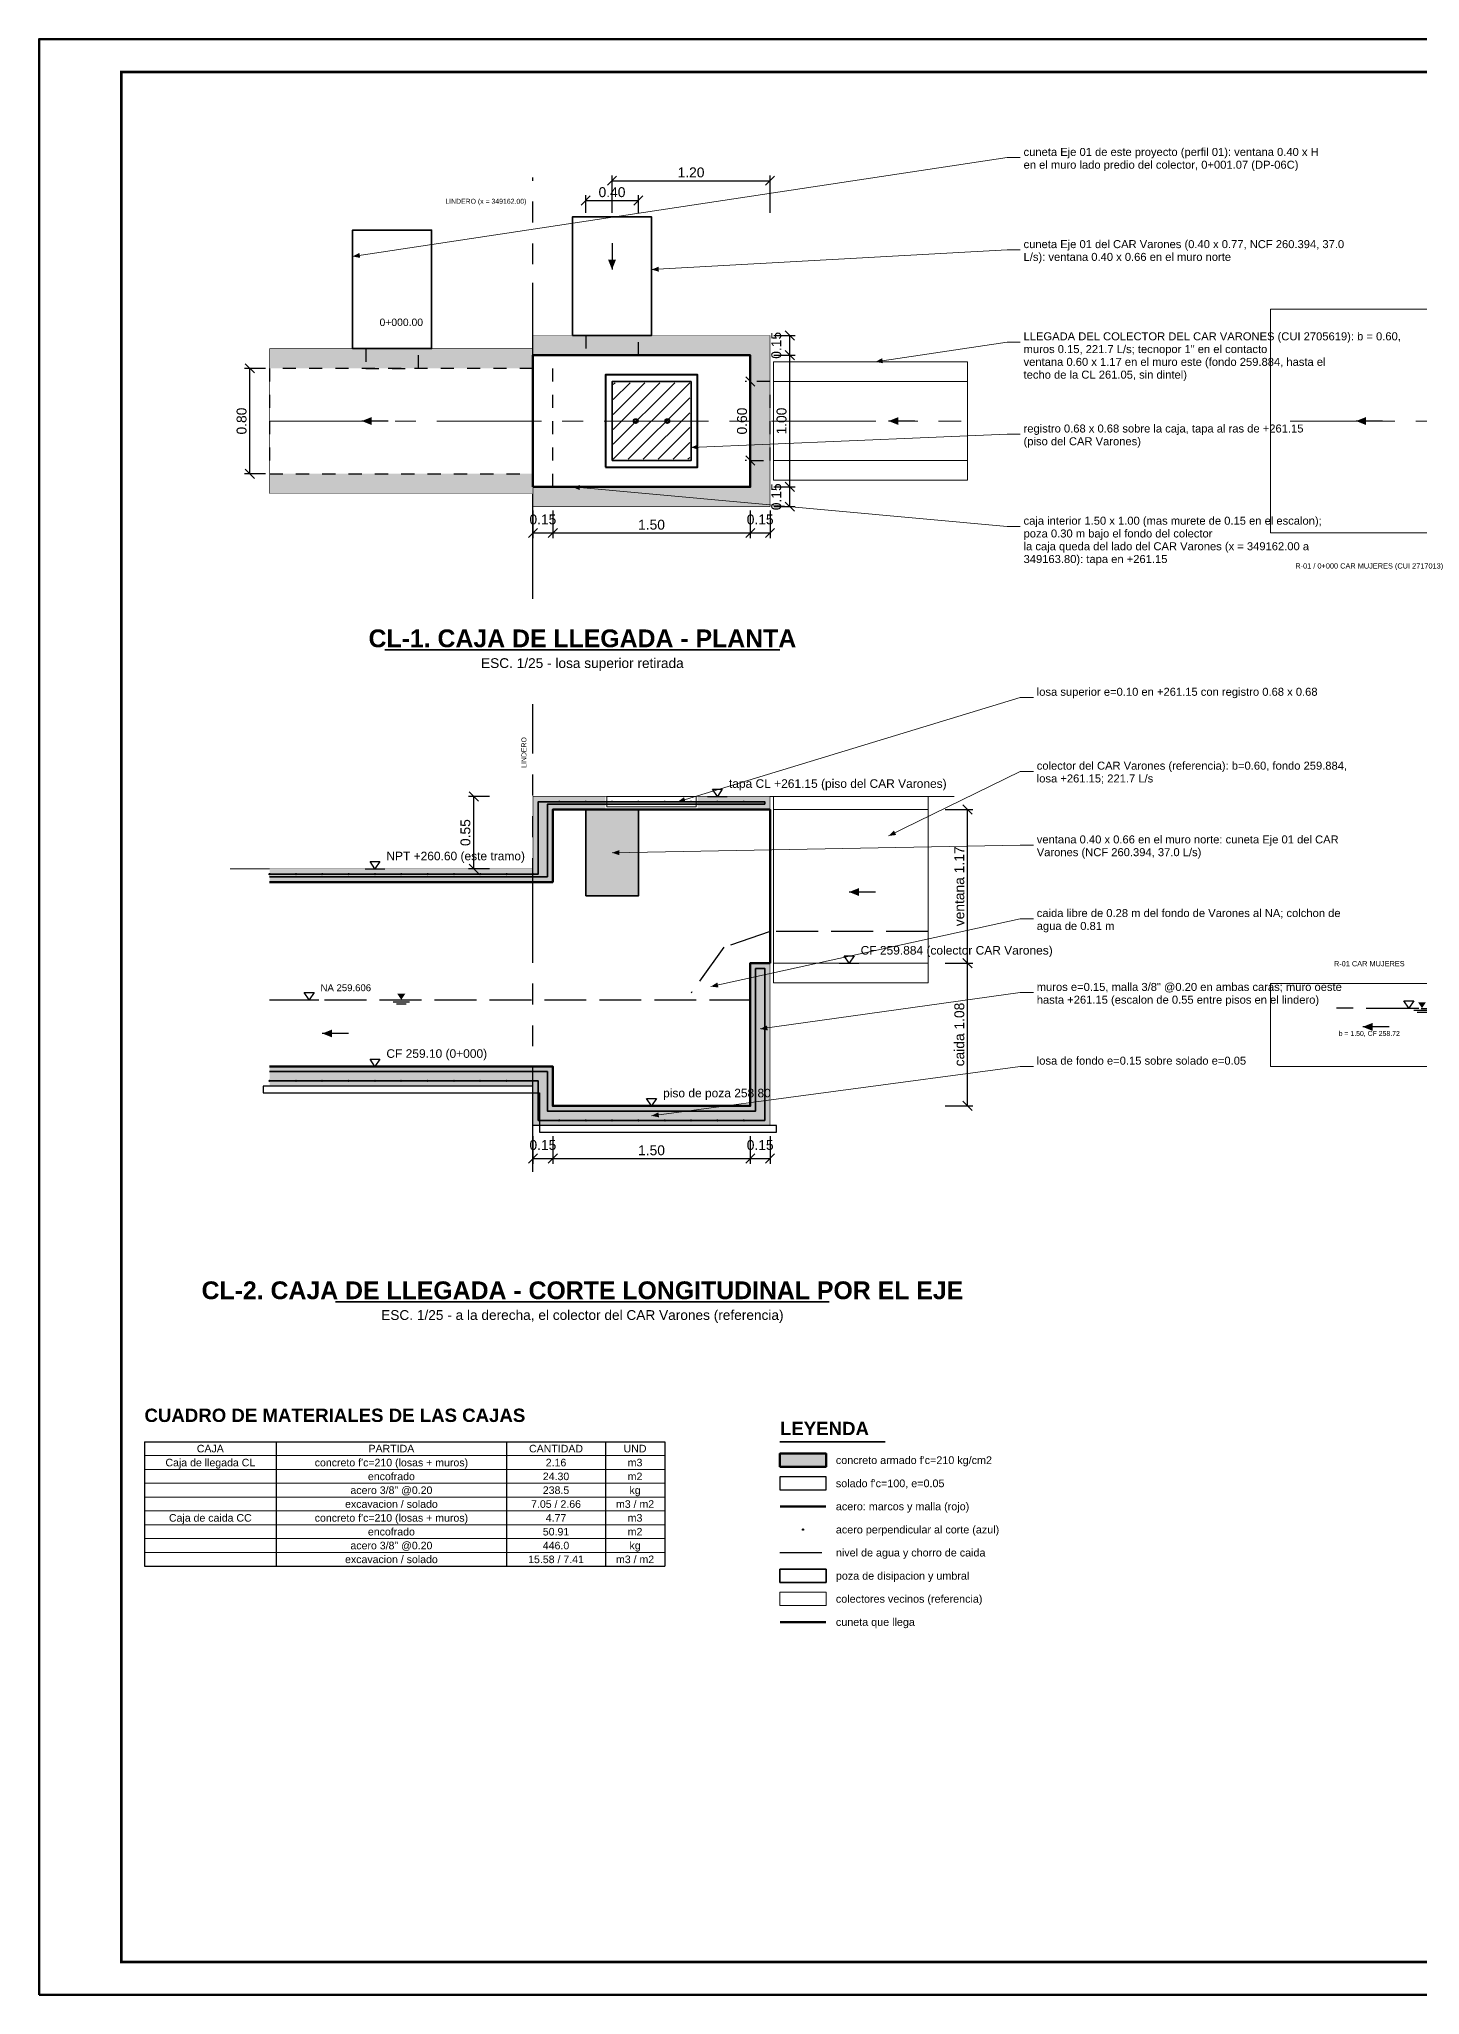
# Model space of a CAD drawing. Header units: metres. Extents: x 349021 to 349543, y 9281040 to 9281959.
# Drawn here: x 349040.98 to 349051.46, y 9281439.79 to 9281454.64 of the extents above; entities that cross this region are included whole.
import ezdxf
from ezdxf.enums import TextEntityAlignment as Align

# ---------------------------------------------------------------- set-up
doc = ezdxf.new("R2010")
doc.units = ezdxf.units.M
doc.header["$LTSCALE"] = 0.25
for name, pattern in [('CENTER', [5.08, 3.175, -0.635, 0.635, -0.635]), ('DASHED', [1.524, 1.27, -0.254]), ('HIDDEN', [0.375, 0.25, -0.125]), ('PHANTOM', [6.35, 3.175, -0.635, 0.635, -0.635, 0.635, -0.635])]:
    doc.linetypes.add(name, pattern=pattern)
for name, color, linetype, lineweight in [('ACERO', 1, 'CONTINUOUS', 35), ('AGUA', 150, 'DASHED', 25), ('ARQ-BASE', 8, 'CONTINUOUS', 13), ('ARQ-TEXTO', 8, 'CONTINUOUS', 13), ('CONCRETO', 250, 'CONTINUOUS', 50), ('CONCRETO-OCULTO', 8, 'HIDDEN', 25), ('COTAS', 94, 'CONTINUOUS', 18), ('CUNETA', 3, 'CONTINUOUS', 35), ('EJE-COLECTOR', 1, 'CENTER', 18), ('GRILLA', 9, 'CONTINUOUS', 13), ('LLAMADAS', 30, 'CONTINUOUS', 18), ('MARCO', 7, 'CONTINUOUS', 50), ('MARCO-METALICO', 32, 'CONTINUOUS', 40), ('POZA', 34, 'CONTINUOUS', 35), ('REGISTRO', 32, 'CONTINUOUS', 35), ('REGISTRO-TAPA', 30, 'CONTINUOUS', 18), ('TERRENO', 7, 'CONTINUOUS', 30), ('TITULOS', 160, 'CONTINUOUS', 35)]:
    doc.layers.add(name, color=color, linetype=linetype, lineweight=lineweight)
for name, color, linetype in [('ACERO-PUNTOS', 5, 'CONTINUOUS'), ('AGUA-SIMBOLO', 150, 'CONTINUOUS'), ('FLUJO', 150, 'CONTINUOUS'), ('LEYENDA', 7, 'CONTINUOUS'), ('LINDERO', 6, 'PHANTOM'), ('NIVELES', 7, 'CONTINUOUS'), ('PROGRESIVAS', 5, 'CONTINUOUS'), ('SOLADO', 8, 'CONTINUOUS'), ('TEXTOS', 7, 'CONTINUOUS')]:
    doc.layers.add(name, color=color, linetype=linetype)
doc.layers.add('CONCRETO-ACHURADO', color=8, linetype='CONTINUOUS', true_color=0xe2e2e2)
doc.layers.add('ISO-CUNETA', color=94, linetype='CONTINUOUS', true_color=0xa8d6a8)
doc.styles.get("Standard").update_dxf_attribs({"font": 'arial.ttf'})
doc.styles.add('TITULOS', font='arialbd.ttf')
doc.dimstyles.new('COT-25', dxfattribs={"dimscale": 0.025, "dimtxt": 3, "dimasz": 2.2, "dimexe": 1.6, "dimexo": 1.2, "dimgap": 1, "dimtad": 1, "dimzin": 0, "dimdsep": 46, "dimtxsty": 'Standard', "dimtsz": 1.4, "dimcen": 2.5, "dimclrd": 256, "dimclre": 256, "dimclrt": 7, "dimazin": 3, "dimtfac": 1, "dimtmove": 0, "dimatfit": 3})

# ---------------------------------------------------------------- blocks, each defined once
blk = doc.blocks.new('SIMB-FLECHA')
at = {"layer": 'FLUJO'}
blk.add_lwpolyline([(-4, 0), (4, 0)], dxfattribs=at)
blk.add_solid([(4, 0), (1, 1.2), (1, -1.2)], dxfattribs=at)
blk = doc.blocks.new('REGISTRO-PLANTA')
at = {"layer": 'MARCO-METALICO'}
blk.add_lwpolyline([(-0.35, -0.35), (0.35, -0.35), (0.35, 0.35), (-0.35, 0.35)], close=True, dxfattribs=at)
for centre in [(-0.12, 0), (0.12, 0)]:
    blk.add_circle(centre, 0.015, dxfattribs=at)
at = {"layer": 'REGISTRO'}
blk.add_lwpolyline([(-0.3, -0.3), (0.3, -0.3), (0.3, 0.3), (-0.3, 0.3)], close=True, dxfattribs=at)
at = {"layer": 'REGISTRO-TAPA'}
for p, q in [((-0.29, 0.2765), (-0.2765, 0.29)), ((-0.29, 0.1632), (-0.1632, 0.29)), ((-0.29, 0.0499), (-0.0499, 0.29)), ((-0.29, -0.0634), (0.0634, 0.29)), ((-0.29, -0.1767), (0.1767, 0.29)), ((-0.29, -0.29), (0.29, 0.29)), ((-0.1767, -0.29), (0.29, 0.1767)), ((-0.0634, -0.29), (0.29, 0.0634)), ((0.0499, -0.29), (0.29, -0.0499)), ((0.1632, -0.29), (0.29, -0.1632)), ((0.2765, -0.29), (0.29, -0.2765))]:
    blk.add_line(p, q, dxfattribs=at)
blk = doc.blocks.new('SIMB-AGUA')
at = {"layer": 'AGUA-SIMBOLO'}
for p, q in [((-2.5, -0.6), (2.5, -0.6)), ((-1.5, -1.2), (1.5, -1.2))]:
    blk.add_line(p, q, dxfattribs=at)
blk.add_solid([(0, 0), (-1.2, 1.8), (1.2, 1.8)], dxfattribs=at)
blk = doc.blocks.new('ACERO-38')
at = {"layer": 'ACERO-PUNTOS'}
h = blk.add_hatch(color=5, dxfattribs=at)
h.dxf.hatch_style = 1
h.paths.add_polyline_path([(-0.00475, 0, 1), (0.00475, 0, 1)])
at = {"layer": 'ACERO-PUNTOS', "color": 5}
blk.add_circle((0, 0), 0.00475, dxfattribs=at)
blk = doc.blocks.new('SIMB-NIVEL')
at = {"layer": 'NIVELES'}
blk.add_line((-3, 0), (3, 0), dxfattribs=at)
blk.add_lwpolyline([(0, 0), (-1.5, 2.2), (1.5, 2.2)], close=True, dxfattribs=at)

msp = doc.modelspace()

# ---------------------------------------------------------------- hatches: boundary and pattern name
at = {"layer": 'CONCRETO-ACHURADO', "true_color": 0xe2e2e2}
h = msp.add_hatch(color=7, dxfattribs=at)
h.dxf.hatch_style = 1
h.paths.add_polyline_path([(349042.73, 9281452.14), (349044.73, 9281452.14), (349044.73, 9281452.29), (349042.73, 9281452.29)])
h = msp.add_hatch(color=7, dxfattribs=at)
h.dxf.hatch_style = 1
h.paths.add_polyline_path([(349044.73, 9281452.24), (349046.53, 9281452.24), (349046.53, 9281452.39), (349044.73, 9281452.39)])
h = msp.add_hatch(color=7, dxfattribs=at)
h.dxf.hatch_style = 1
h.paths.add_polyline_path([(349046.38, 9281451.24), (349046.53, 9281451.24), (349046.53, 9281452.24), (349046.38, 9281452.24)])
h = msp.add_hatch(color=7, dxfattribs=at)
h.dxf.hatch_style = 1
h.paths.add_polyline_path([(349042.73, 9281451.19), (349044.73, 9281451.19), (349044.73, 9281451.34), (349042.73, 9281451.34)])
h = msp.add_hatch(color=7, dxfattribs=at)
h.dxf.hatch_style = 1
h.paths.add_polyline_path([(349044.73, 9281451.09), (349046.53, 9281451.09), (349046.53, 9281451.24), (349044.73, 9281451.24)])
h = msp.add_hatch(color=7, dxfattribs=at)
h.dxf.hatch_style = 1
h.paths.add_polyline_path([(349044.73, 9281448.79), (349045.28, 9281448.79), (349045.28, 9281448.89), (349044.73, 9281448.89)])
h = msp.add_hatch(color=7, dxfattribs=at)
h.dxf.hatch_style = 1
h.paths.add_polyline_path([(349045.98, 9281448.79), (349046.53, 9281448.79), (349046.53, 9281448.89), (349045.98, 9281448.89)])
h = msp.add_hatch(color=7, dxfattribs=at)
h.dxf.hatch_style = 1
h.paths.add_polyline_path([(349044.73, 9281448.24), (349044.88, 9281448.24), (349044.88, 9281448.79), (349044.73, 9281448.79)])
h = msp.add_hatch(color=7, dxfattribs=at)
h.dxf.hatch_style = 1
h.paths.add_polyline_path([(349042.73, 9281448.24), (349044.73, 9281448.24), (349044.73, 9281448.34), (349042.73, 9281448.34)])
h = msp.add_hatch(color=7, dxfattribs=at)
h.dxf.hatch_style = 1
h.paths.add_polyline_path([(349046.38, 9281446.54), (349046.53, 9281446.54), (349046.53, 9281447.624), (349046.38, 9281447.624)])
h = msp.add_hatch(color=7, dxfattribs=at)
h.dxf.hatch_style = 1
h.paths.add_polyline_path([(349042.73, 9281446.69), (349044.73, 9281446.69), (349044.73, 9281446.39), (349046.53, 9281446.39), (349046.53, 9281446.54), (349046.38, 9281446.54), (349044.88, 9281446.54), (349044.88, 9281446.84), (349042.73, 9281446.84)])
h = msp.add_hatch(color=7, dxfattribs=at)
h.dxf.hatch_style = 1
h.paths.add_polyline_path([(349046.605, 9281443.8), (349046.955, 9281443.8), (349046.955, 9281443.9), (349046.605, 9281443.9)])
at = {"layer": 'ISO-CUNETA', "true_color": 0xa8d6a8}
h = msp.add_hatch(color=7, dxfattribs=at)
h.dxf.hatch_style = 1
h.paths.add_polyline_path([(349045.13, 9281448.134), (349045.53, 9281448.134), (349045.53, 9281448.79), (349045.13, 9281448.79)])

# ---------------------------------------------------------------- linework, layer by layer
at = {"layer": 'ACERO'}
for points in [[(349046.49, 9281448.83), (349046.49, 9281448.85), (349044.77, 9281448.85), (349044.77, 9281448.3), (349042.73, 9281448.3)], [(349046.49, 9281448.83), (349044.84, 9281448.83), (349044.84, 9281448.28), (349042.73, 9281448.28)], [(349042.73, 9281446.73), (349044.77, 9281446.73), (349044.77, 9281446.43), (349046.49, 9281446.43), (349046.49, 9281447.584), (349046.42, 9281447.584)], [(349042.73, 9281446.8), (349044.84, 9281446.8), (349044.84, 9281446.5), (349046.42, 9281446.5), (349046.42, 9281447.584)]]:
    msp.add_lwpolyline(points, dxfattribs=at)
at = {"layer": 'ACERO', "const_width": 0.0175}
msp.add_lwpolyline([(349046.605, 9281443.499), (349046.955, 9281443.499)], dxfattribs=at)
at = {"layer": 'AGUA'}
msp.add_line((349046.605, 9281443.148), (349046.955, 9281443.148), dxfattribs=at)
for points in [[(349047.73, 9281447.864), (349046.53, 9281447.864), (349046.18, 9281447.744), (349045.93, 9281447.396)], [(349055.48, 9281447.479), (349055.23, 9281447.258), (349054.93, 9281446.751), (349054.58, 9281446.99), (349053.88, 9281447.262), (349050.83, 9281447.282)], [(349042.73, 9281447.346), (349046.38, 9281447.346)]]:
    msp.add_lwpolyline(points, dxfattribs=at)
at = {"layer": 'ARQ-BASE'}
for points in [[(349050.33, 9281450.89), (349051.83, 9281450.89), (349051.83, 9281452.59), (349050.33, 9281452.59)], [(349046.555, 9281451.29), (349048.03, 9281451.29), (349048.03, 9281452.19), (349046.555, 9281452.19)], [(349046.555, 9281451.44), (349048.03, 9281451.44), (349048.03, 9281452.04), (349046.555, 9281452.04)], [(349046.555, 9281447.474), (349047.73, 9281447.474), (349047.73, 9281448.89), (349046.555, 9281448.89)], [(349046.555, 9281447.624), (349047.73, 9281447.624), (349047.73, 9281448.79), (349046.555, 9281448.79)], [(349050.33, 9281446.84), (349051.83, 9281446.84), (349051.83, 9281447.47), (349050.33, 9281447.47)], [(349046.605, 9281442.747), (349046.955, 9281442.747), (349046.955, 9281442.847), (349046.605, 9281442.847)]]:
    msp.add_lwpolyline(points, close=True, dxfattribs=at)
at = {"layer": 'CONCRETO', "const_width": 0.004}
for points in [[(349042.73, 9281451.19), (349044.73, 9281451.19), (349044.73, 9281452.29), (349042.73, 9281452.29)], [(349044.73, 9281451.09), (349046.53, 9281451.09), (349046.53, 9281452.39), (349044.73, 9281452.39)]]:
    msp.add_lwpolyline(points, close=True, dxfattribs=at)
at = {"layer": 'CONCRETO'}
for points in [[(349044.73, 9281451.24), (349046.38, 9281451.24), (349046.38, 9281452.24), (349044.73, 9281452.24)], [(349046.605, 9281443.8), (349046.955, 9281443.8), (349046.955, 9281443.9), (349046.605, 9281443.9)]]:
    msp.add_lwpolyline(points, close=True, dxfattribs=at)
at = {"layer": 'CONCRETO', "const_width": 0.004}
msp.add_lwpolyline([(349042.73, 9281446.69), (349044.73, 9281446.69), (349044.73, 9281446.39), (349046.53, 9281446.39), (349046.53, 9281447.624), (349046.53, 9281448.79), (349046.53, 9281448.89), (349044.73, 9281448.89), (349044.73, 9281448.34), (349042.73, 9281448.34)], dxfattribs=at)
at = {"layer": 'CONCRETO'}
msp.add_lwpolyline([(349042.73, 9281446.84), (349044.88, 9281446.84), (349044.88, 9281446.54), (349046.38, 9281446.54), (349046.38, 9281447.624), (349046.53, 9281447.624), (349046.53, 9281448.79), (349044.88, 9281448.79), (349044.88, 9281448.24), (349042.73, 9281448.24)], dxfattribs=at)
at = {"layer": 'CONCRETO-OCULTO'}
for points in [[(349043.46, 9281452.14), (349043.86, 9281452.14), (349043.86, 9281452.29), (349043.46, 9281452.29)], [(349045.13, 9281452.24), (349045.53, 9281452.24), (349045.53, 9281452.39), (349045.13, 9281452.39)], [(349042.73, 9281451.34), (349044.73, 9281451.34), (349044.73, 9281452.14), (349042.73, 9281452.14)], [(349046.38, 9281451.44), (349046.53, 9281451.44), (349046.53, 9281452.04), (349046.38, 9281452.04)]]:
    msp.add_lwpolyline(points, close=True, dxfattribs=at)
for points in [[(349044.73, 9281451.34), (349044.73, 9281452.14)], [(349044.88, 9281451.24), (349044.88, 9281452.24)]]:
    msp.add_lwpolyline(points, dxfattribs=at)
at = {"layer": 'CUNETA'}
for points in [[(349043.36, 9281452.29), (349043.96, 9281452.29), (349043.96, 9281453.19), (349043.36, 9281453.19)], [(349045.03, 9281452.39), (349045.63, 9281452.39), (349045.63, 9281453.29), (349045.03, 9281453.29)], [(349045.13, 9281448.134), (349045.53, 9281448.134), (349045.53, 9281448.79), (349045.13, 9281448.79)]]:
    msp.add_lwpolyline(points, close=True, dxfattribs=at)
at = {"layer": 'CUNETA', "const_width": 0.0175}
msp.add_lwpolyline([(349046.605, 9281442.621), (349046.955, 9281442.621)], dxfattribs=at)
at = {"layer": 'EJE-COLECTOR'}
for p, q in [((349042.73, 9281451.74), (349047.98, 9281451.74)), ((349050.48, 9281451.74), (349057.48, 9281451.74))]:
    msp.add_line(p, q, dxfattribs=at)
at = {"layer": 'GRILLA'}
for p, q in [((349041.78, 9281443.885), (349045.73, 9281443.885)), ((349041.78, 9281443.78), (349045.73, 9281443.78)), ((349041.78, 9281443.675), (349045.73, 9281443.675)), ((349041.78, 9281443.57), (349045.73, 9281443.57)), ((349041.78, 9281443.465), (349045.73, 9281443.465)), ((349041.78, 9281443.36), (349045.73, 9281443.36)), ((349041.78, 9281443.255), (349045.73, 9281443.255)), ((349041.78, 9281443.15), (349045.73, 9281443.15))]:
    msp.add_line(p, q, dxfattribs=at)
at = {"layer": 'LINDERO'}
for p, q in [((349044.73, 9281450.39), (349044.73, 9281453.59)), ((349044.73, 9281446.04), (349044.73, 9281449.59))]:
    msp.add_line(p, q, dxfattribs=at)
at = {"layer": 'LLAMADAS'}
for p, q in [((349048.33, 9281453.74), (349043.36, 9281452.99)), ((349048.43, 9281453.74), (349048.33, 9281453.74)), ((349048.33, 9281453.04), (349045.63, 9281452.89)), ((349048.43, 9281453.04), (349048.33, 9281453.04)), ((349048.33, 9281452.34), (349047.33, 9281452.19)), ((349048.43, 9281452.34), (349048.33, 9281452.34)), ((349048.33, 9281451.64), (349045.93, 9281451.54)), ((349048.43, 9281451.64), (349048.33, 9281451.64)), ((349048.33, 9281450.94), (349045.03, 9281451.24)), ((349048.43, 9281450.94), (349048.33, 9281450.94)), ((349048.43, 9281449.64), (349045.83, 9281448.85)), ((349048.53, 9281449.64), (349048.43, 9281449.64)), ((349048.43, 9281449.08), (349047.43, 9281448.59)), ((349048.53, 9281449.08), (349048.43, 9281449.08)), ((349048.43, 9281448.52), (349045.33, 9281448.462)), ((349048.53, 9281448.52), (349048.43, 9281448.52)), ((349048.43, 9281447.96), (349046.08, 9281447.446)), ((349048.53, 9281447.96), (349048.43, 9281447.96)), ((349048.43, 9281447.4), (349046.455, 9281447.124)), ((349048.53, 9281447.4), (349048.43, 9281447.4)), ((349048.43, 9281446.84), (349045.63, 9281446.465)), ((349048.53, 9281446.84), (349048.43, 9281446.84))]:
    msp.add_line(p, q, dxfattribs=at)
for points in [[(349043.36, 9281452.99), (349043.417, 9281452.979), (349043.412, 9281453.017)], [(349045.63, 9281452.89), (349045.686, 9281452.874), (349045.684, 9281452.912)], [(349047.33, 9281452.19), (349047.387, 9281452.179), (349047.382, 9281452.217)], [(349045.93, 9281451.54), (349045.986, 9281451.523), (349045.984, 9281451.562)], [(349045.03, 9281451.24), (349045.083, 9281451.216), (349045.087, 9281451.254)], [(349045.83, 9281448.85), (349045.888, 9281448.848), (349045.877, 9281448.884)], [(349047.43, 9281448.59), (349047.488, 9281448.597), (349047.471, 9281448.631)], [(349045.33, 9281448.462), (349045.385, 9281448.444), (349045.385, 9281448.482)], [(349046.08, 9281447.446), (349046.138, 9281447.439), (349046.13, 9281447.477)], [(349046.455, 9281447.124), (349046.512, 9281447.113), (349046.507, 9281447.151)], [(349045.63, 9281446.465), (349045.687, 9281446.453), (349045.682, 9281446.491)]]:
    msp.add_solid(points, dxfattribs=at)
at = {"layer": 'MARCO'}
msp.add_lwpolyline([(349040.98, 9281439.79), (349062.005, 9281439.79), (349062.005, 9281454.64), (349040.98, 9281454.64)], close=True, dxfattribs=at)
at = {"layer": 'MARCO', "const_width": 0.02}
msp.add_lwpolyline([(349041.605, 9281440.04), (349061.755, 9281440.04), (349061.755, 9281454.39), (349041.605, 9281454.39)], close=True, dxfattribs=at)
at = {"layer": 'POZA'}
msp.add_lwpolyline([(349046.605, 9281442.922), (349046.955, 9281442.922), (349046.955, 9281443.022), (349046.605, 9281443.022)], close=True, dxfattribs=at)
at = {"layer": 'PROGRESIVAS'}
msp.add_line((349044.73, 9281452.39), (349044.73, 9281452.79), dxfattribs=at)
at = {"layer": 'REGISTRO-TAPA'}
msp.add_lwpolyline([(349045.29, 9281448.81), (349045.97, 9281448.81), (349045.97, 9281448.89), (349045.29, 9281448.89)], close=True, dxfattribs=at)
at = {"layer": 'SOLADO'}
for points in [[(349042.68, 9281446.64), (349044.78, 9281446.64), (349044.78, 9281446.34), (349046.58, 9281446.34), (349046.58, 9281446.39), (349044.73, 9281446.39), (349044.73, 9281446.69), (349042.68, 9281446.69)], [(349046.605, 9281443.624), (349046.955, 9281443.624), (349046.955, 9281443.724), (349046.605, 9281443.724)]]:
    msp.add_lwpolyline(points, close=True, dxfattribs=at)
at = {"layer": 'TERRENO', "const_width": 0.0075}
for points in [[(349046.53, 9281448.89), (349047.93, 9281448.89)], [(349042.73, 9281448.34), (349042.43, 9281448.34)]]:
    msp.add_lwpolyline(points, dxfattribs=at)
at = {"layer": 'TEXTOS'}
for p, q in [((349041.78, 9281443.99), (349045.73, 9281443.99)), ((349041.78, 9281443.99), (349041.78, 9281443.045)), ((349042.78, 9281443.99), (349042.78, 9281443.045)), ((349044.53, 9281443.99), (349044.53, 9281443.045)), ((349045.28, 9281443.99), (349045.28, 9281443.045)), ((349045.73, 9281443.99), (349045.73, 9281443.045)), ((349041.78, 9281443.045), (349045.73, 9281443.045))]:
    msp.add_line(p, q, dxfattribs=at)
at = {"layer": 'TITULOS'}
for p, q in [((349043.605, 9281450.002), (349046.605, 9281450.002)), ((349043.23, 9281445.052), (349046.98, 9281445.052)), ((349046.605, 9281443.99), (349047.405, 9281443.99))]:
    msp.add_line(p, q, dxfattribs=at)

# ---------------------------------------------------------------- block references
for name, p in [('REGISTRO-PLANTA', (349045.63, 9281451.74)), ('ACERO-38', (349044.93, 9281448.85)), ('ACERO-38', (349045.13, 9281448.85)), ('ACERO-38', (349045.33, 9281448.85)), ('ACERO-38', (349045.53, 9281448.85)), ('ACERO-38', (349045.73, 9281448.85)), ('ACERO-38', (349045.93, 9281448.85)), ('ACERO-38', (349046.13, 9281448.85)), ('ACERO-38', (349046.33, 9281448.85)), ('ACERO-38', (349042.73, 9281448.3)), ('ACERO-38', (349042.93, 9281448.3)), ('ACERO-38', (349043.13, 9281448.3)), ('ACERO-38', (349043.33, 9281448.3)), ('ACERO-38', (349043.53, 9281448.3)), ('ACERO-38', (349043.73, 9281448.3)), ('ACERO-38', (349043.93, 9281448.3)), ('ACERO-38', (349044.13, 9281448.3)), ('ACERO-38', (349044.33, 9281448.3)), ('ACERO-38', (349044.53, 9281448.3)), ('ACERO-38', (349044.73, 9281448.3)), ('ACERO-38', (349042.73, 9281446.73)), ('ACERO-38', (349042.93, 9281446.73)), ('ACERO-38', (349043.13, 9281446.73)), ('ACERO-38', (349043.33, 9281446.73)), ('ACERO-38', (349043.53, 9281446.73)), ('ACERO-38', (349043.73, 9281446.73)), ('ACERO-38', (349043.93, 9281446.73)), ('ACERO-38', (349044.13, 9281446.73)), ('ACERO-38', (349044.33, 9281446.73)), ('ACERO-38', (349044.53, 9281446.73)), ('ACERO-38', (349044.73, 9281446.73)), ('ACERO-38', (349044.93, 9281446.43)), ('ACERO-38', (349045.13, 9281446.43)), ('ACERO-38', (349045.33, 9281446.43)), ('ACERO-38', (349045.53, 9281446.43)), ('ACERO-38', (349045.73, 9281446.43)), ('ACERO-38', (349045.93, 9281446.43)), ('ACERO-38', (349046.13, 9281446.43)), ('ACERO-38', (349046.33, 9281446.43))]:
    msp.add_blockref(name, p)
at = {"xscale": 0.025, "yscale": 0.025}
for p in [(349043.73, 9281447.346), (349051.48, 9281447.282)]:
    msp.add_blockref('SIMB-AGUA', p, dxfattribs=at)
at = {"layer": 'ACERO-PUNTOS'}
msp.add_blockref('ACERO-38', (349046.78, 9281443.323), dxfattribs=at)
at = {"layer": 'FLUJO', "xscale": 0.025, "yscale": 0.025}
for p, rotation in [((349045.33, 9281452.99), -90), ((349043.53, 9281451.74), 180), ((349047.53, 9281451.74), 180), ((349051.08, 9281451.74), 180), ((349047.23, 9281448.164), 180), ((349043.23, 9281447.09), 180), ((349051.13, 9281447.14), 180)]:
    msp.add_blockref('SIMB-FLECHA', p, dxfattribs=dict(at, rotation=rotation))
at = {"layer": 'NIVELES', "xscale": 0.025, "yscale": 0.025}
for p in [(349046.13, 9281448.89), (349043.53, 9281448.34), (349047.13, 9281447.624), (349043.03, 9281447.346), (349051.38, 9281447.282), (349043.53, 9281446.84), (349045.63, 9281446.54)]:
    msp.add_blockref('SIMB-NIVEL', p, dxfattribs=at)

# ---------------------------------------------------------------- texts
at = {"layer": 'ARQ-TEXTO'}
for s, height, p in [('R-01 / 0+000 CAR MUJERES (CUI 2717013)', 0.04, (349051.08, 9281450.64)), ('R-01 CAR MUJERES', 0.04, (349051.08, 9281447.62)), ('b = 1.50, CF 258.72', 0.0375, (349051.08, 9281447.09))]:
    msp.add_text(s, height=height, dxfattribs=at).set_placement(p, align=Align.MIDDLE_CENTER)
at = {"layer": 'LEYENDA'}
for s, p in [("concreto armado f'c=210 kg/cm2", (349047.03, 9281443.85)), ("solado f'c=100, e=0.05", (349047.03, 9281443.674)), ('acero: marcos y malla (rojo)', (349047.03, 9281443.499)), ('acero perpendicular al corte (azul)', (349047.03, 9281443.323)), ('nivel de agua y chorro de caida', (349047.03, 9281443.148)), ('poza de disipacion y umbral', (349047.03, 9281442.972)), ('colectores vecinos (referencia)', (349047.03, 9281442.797)), ('cuneta que llega', (349047.03, 9281442.621))]:
    msp.add_text(s, height=0.0585, dxfattribs=at).set_placement(p, align=Align.MIDDLE_LEFT)
at = {"layer": 'LINDERO'}
msp.add_text('LINDERO (x = 349162.00)', height=0.0375, dxfattribs=at).set_placement((349044.68, 9281453.39), align=Align.RIGHT)
msp.add_text('LINDERO', height=0.0375, rotation=90, dxfattribs=at).set_placement((349044.68, 9281449.34), align=Align.RIGHT)
at = {"layer": 'NIVELES'}
for s, height, p in [('tapa CL +261.15 (piso del CAR Varones)', 0.065, (349046.218, 9281448.955)), ('NPT +260.60 (este tramo)', 0.065, (349043.617, 9281448.405)), ('CF 259.884 (colector CAR Varones)', 0.065, (349047.218, 9281447.689)), ('NA 259.606', 0.052, (349043.117, 9281447.411)), ('CF 259.10 (0+000)', 0.065, (349043.617, 9281446.905)), ('piso de poza 258.80', 0.065, (349045.718, 9281446.605))]:
    msp.add_text(s, height=height, dxfattribs=at).set_placement(p)
at = {"layer": 'PROGRESIVAS'}
msp.add_text('0+000.00', height=0.0563, dxfattribs=at).set_placement((349043.73, 9281452.49), align=Align.MIDDLE_CENTER)
at = {"layer": 'TEXTOS'}
for s, p in [('cuneta Eje 01 de este proyecto (perfil 01): ventana 0.40 x H', (349048.455, 9281453.753)), ('en el muro lado predio del colector, 0+001.07 (DP-06C)', (349048.455, 9281453.656)), ('cuneta Eje 01 del CAR Varones (0.40 x 0.77, NCF 260.394, 37.0', (349048.455, 9281453.053)), ('L/s): ventana 0.40 x 0.66 en el muro norte', (349048.455, 9281452.956)), ('LLEGADA DEL COLECTOR DEL CAR VARONES (CUI 2705619): b = 0.60,', (349048.455, 9281452.353)), ('muros 0.15, 221.7 L/s; tecnopor 1" en el contacto', (349048.455, 9281452.256)), ('ventana 0.60 x 1.17 en el muro este (fondo 259.884, hasta el', (349048.455, 9281452.159)), ('techo de la CL 261.05, sin dintel)', (349048.455, 9281452.062)), ('registro 0.68 x 0.68 sobre la caja, tapa al ras de +261.15', (349048.455, 9281451.653)), ('(piso del CAR Varones)', (349048.455, 9281451.556)), ('caja interior 1.50 x 1.00 (mas murete de 0.15 en el escalon);', (349048.455, 9281450.953)), ('poza 0.30 m bajo el fondo del colector', (349048.455, 9281450.856)), ('la caja queda del lado del CAR Varones (x = 349162.00 a', (349048.455, 9281450.759)), ('349163.80): tapa en +261.15', (349048.455, 9281450.662)), ('losa superior e=0.10 en +261.15 con registro 0.68 x 0.68', (349048.555, 9281449.654)), ('colector del CAR Varones (referencia): b=0.60, fondo 259.884,', (349048.555, 9281449.093)), ('losa +261.15; 221.7 L/s', (349048.555, 9281448.996)), ('ventana 0.40 x 0.66 en el muro norte: cuneta Eje 01 del CAR', (349048.555, 9281448.533)), ('Varones (NCF 260.394, 37.0 L/s)', (349048.555, 9281448.436)), ('caida libre de 0.28 m del fondo de Varones al NA; colchon de', (349048.555, 9281447.974)), ('agua de 0.81 m', (349048.555, 9281447.876)), ('muros e=0.15, malla 3/8" @0.20 en ambas caras; muro oeste', (349048.555, 9281447.413)), ('hasta +261.15 (escalon de 0.55 entre pisos en el lindero)', (349048.555, 9281447.316)), ('losa de fondo e=0.15 sobre solado e=0.05', (349048.555, 9281446.853))]:
    msp.add_text(s, height=0.06075, dxfattribs=at).set_placement(p)
for s, height, p in [('ESC. 1/25 - losa superior retirada', 0.07425, (349045.105, 9281449.902)), ('ESC. 1/25 - a la derecha, el colector del CAR Varones (referencia)', 0.07425, (349045.105, 9281444.952)), ('CAJA', 0.0574, (349042.28, 9281443.938)), ('PARTIDA', 0.0574, (349043.655, 9281443.938)), ('CANTIDAD', 0.0574, (349044.905, 9281443.938)), ('UND', 0.0574, (349045.505, 9281443.938)), ('Caja de llegada CL', 0.05738, (349042.28, 9281443.832)), ("concreto f'c=210 (losas + muros)", 0.05738, (349043.655, 9281443.832)), ('2.16', 0.0574, (349044.905, 9281443.832)), ('m3', 0.0574, (349045.505, 9281443.832)), ('acero 3/8" @0.20', 0.05738, (349043.655, 9281443.622)), ('encofrado', 0.0574, (349043.655, 9281443.727)), ('24.30', 0.0574, (349044.905, 9281443.727)), ('238.5', 0.0574, (349044.905, 9281443.622)), ('m2', 0.0574, (349045.505, 9281443.727)), ('kg', 0.0574, (349045.505, 9281443.622)), ('excavacion / solado', 0.05738, (349043.655, 9281443.517)), ('7.05 / 2.66', 0.05738, (349044.905, 9281443.517)), ('m3 / m2', 0.0574, (349045.505, 9281443.517)), ('Caja de caida CC', 0.05738, (349042.28, 9281443.412)), ("concreto f'c=210 (losas + muros)", 0.05738, (349043.655, 9281443.412)), ('4.77', 0.0574, (349044.905, 9281443.412)), ('m3', 0.0574, (349045.505, 9281443.412)), ('acero 3/8" @0.20', 0.05738, (349043.655, 9281443.202)), ('encofrado', 0.0574, (349043.655, 9281443.307)), ('446.0', 0.0574, (349044.905, 9281443.202)), ('50.91', 0.0574, (349044.905, 9281443.307)), ('m2', 0.0574, (349045.505, 9281443.307)), ('kg', 0.0574, (349045.505, 9281443.202)), ('excavacion / solado', 0.05738, (349043.655, 9281443.097)), ('15.58 / 7.41', 0.05738, (349044.905, 9281443.097)), ('m3 / m2', 0.0574, (349045.505, 9281443.097))]:
    msp.add_text(s, height=height, dxfattribs=at).set_placement(p, align=Align.MIDDLE_CENTER)
at = {"layer": 'TITULOS', "style": 'TITULOS'}
for s, p in [('CL-1. CAJA DE LLEGADA - PLANTA', (349045.105, 9281450.09)), ('CL-2. CAJA DE LLEGADA - CORTE LONGITUDINAL POR EL EJE', (349045.105, 9281445.14))]:
    msp.add_text(s, height=0.135, dxfattribs=at).set_placement(p, align=Align.MIDDLE_CENTER)
for s, height, p in [('CUADRO DE MATERIALES DE LAS CAJAS', 0.10125, (349041.78, 9281444.14)), ('LEYENDA', 0.1013, (349046.605, 9281444.04))]:
    msp.add_text(s, height=height, dxfattribs=at).set_placement(p)

# ---------------------------------------------------------------- dimensions: what is measured, and where the dimension line sits
at = {"layer": 'COTAS'}
for base, p1, p2, text in [((349045.33, 9281453.565), (349045.33, 9281453.29), (349046.53, 9281453.29), '1.20'), ((349045.13, 9281453.415), (349045.13, 9281453.29), (349045.53, 9281453.29), '0.40')]:
    msp.add_linear_dim(base=base, p1=p1, p2=p2, text=text, dimstyle='COT-25', dxfattribs=at).render()
for base, p1, p2 in [((349046.68, 9281452.24), (349046.53, 9281452.24), (349046.53, 9281452.39)), ((349046.68, 9281451.24), (349046.53, 9281451.24), (349046.53, 9281452.24)), ((349042.58, 9281451.34), (349042.73, 9281451.34), (349042.73, 9281452.14)), ((349046.68, 9281451.09), (349046.53, 9281451.09), (349046.53, 9281451.24))]:
    msp.add_linear_dim(base=base, p1=p1, p2=p2, angle=90, dimstyle='COT-25', dxfattribs=at).render()
for base, p1, p2, text in [((349046.38, 9281451.44), (349046.38, 9281451.44), (349046.38, 9281452.04), '0.60'), ((349044.28, 9281448.34), (349044.43, 9281448.34), (349044.43, 9281448.89), '0.55'), ((349048.03, 9281447.624), (349047.83, 9281447.624), (349047.83, 9281448.79), 'ventana 1.17'), ((349048.03, 9281446.54), (349047.83, 9281446.54), (349047.83, 9281447.624), 'caida 1.08')]:
    msp.add_linear_dim(base=base, p1=p1, p2=p2, angle=90, text=text, dimstyle='COT-25', dxfattribs=at).render()
for base, p1, p2 in [((349044.73, 9281450.89), (349044.73, 9281451.09), (349044.88, 9281451.09)), ((349044.88, 9281450.89), (349044.88, 9281451.09), (349046.38, 9281451.09)), ((349046.38, 9281450.89), (349046.38, 9281451.09), (349046.53, 9281451.09)), ((349044.73, 9281446.14), (349044.73, 9281446.34), (349044.88, 9281446.34)), ((349044.88, 9281446.14), (349044.88, 9281446.34), (349046.38, 9281446.34)), ((349046.38, 9281446.14), (349046.38, 9281446.34), (349046.53, 9281446.34))]:
    msp.add_linear_dim(base=base, p1=p1, p2=p2, dimstyle='COT-25', dxfattribs=at).render()

doc.saveas('drawing.dxf')
